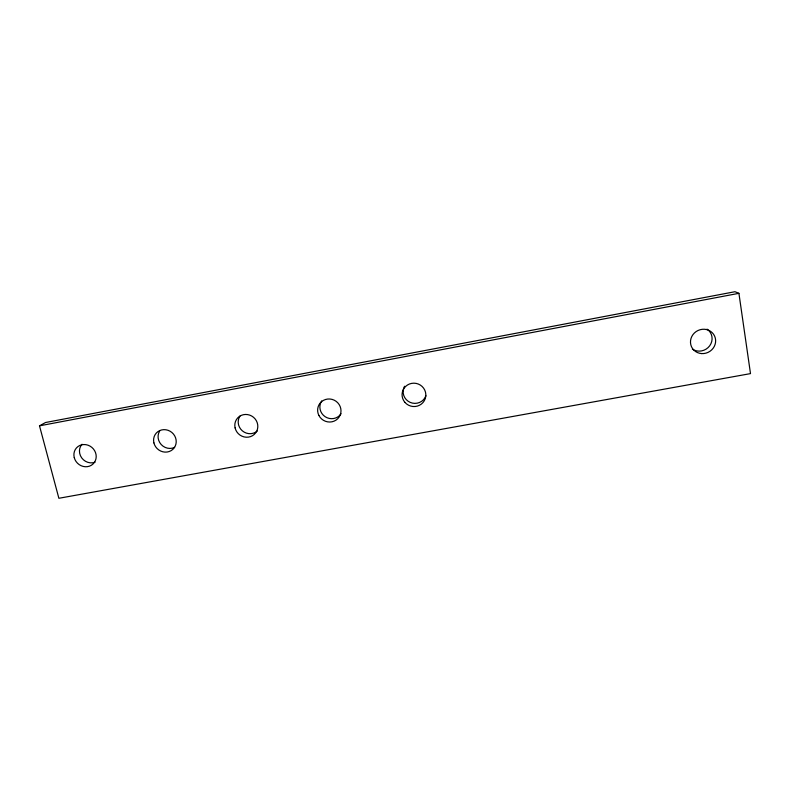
<?xml version="1.0" encoding="UTF-8"?>
<svg xmlns="http://www.w3.org/2000/svg" width="790" height="790" viewBox="0 0 790 790"><rect width="100%" height="100%" fill="white"/><g stroke="black" fill="none" stroke-linecap="round" stroke-linejoin="round"><path stroke-width="1.19" d="M39.5 425.83L45.534 422.512L734.976 291.717L738.917 293.327L750.5 373.611L58.875 498.283L39.5 425.83L738.917 293.327M257.264 431.024A11.544 11.03 38.6 0 1 242.323 430.817A11.544 11.03 38.6 0 1 239.903 416.123M341.063 413.763A11.623 11.277 32 0 1 325.134 416.695A11.623 11.277 32 0 1 321.698 400.905M95.047 462.209A11.396 10.556 43.5 0 1 81.696 457.874A11.396 10.556 43.5 0 1 82.041 444.237M174.62 447.367A11.465 10.793 41.8 0 1 161.19 444.533A11.465 10.793 41.8 0 1 159.659 431.063M707.05 329.134A12.531 11.87 -27.7 0 1 709.697 345.793A12.531 11.87 -27.7 0 1 692.376 349.111M425.928 395.701A11.732 11.504 16.1 0 1 410.119 402.357A11.732 11.504 16.1 0 1 404.559 386.241M318.893 415.451A11.791 11.425 31.9 0 0 339.117 417.041A11.791 11.425 31.9 0 0 329.914 399.009A11.791 11.425 31.9 0 0 318.893 415.451M235.094 427.894A11.702 11.179 38.5 0 0 254.143 434.52A11.702 11.179 38.5 0 0 249.689 415.115A11.702 11.179 38.5 0 0 235.094 427.894M153.902 442.894A11.633 10.932 41.7 0 0 172.743 449.461A11.633 10.932 41.7 0 0 168.063 430.303A11.633 10.932 41.7 0 0 153.902 442.894M74.26 457.617A11.554 10.685 43.4 0 0 92.904 464.125A11.554 10.685 43.4 0 0 87.996 445.195A11.554 10.685 43.4 0 0 74.26 457.617M701.648 353.584A12.729 12.038 -27.5 0 0 714.595 336.046A12.729 12.038 -27.5 0 0 692.949 334.624A12.729 12.038 -27.5 0 0 701.648 353.584M404.994 402.446A11.899 11.662 16.2 0 0 425.198 398.753A11.899 11.662 16.2 0 0 411.649 383.377A11.899 11.662 16.2 0 0 404.994 402.446"/></g></svg>
